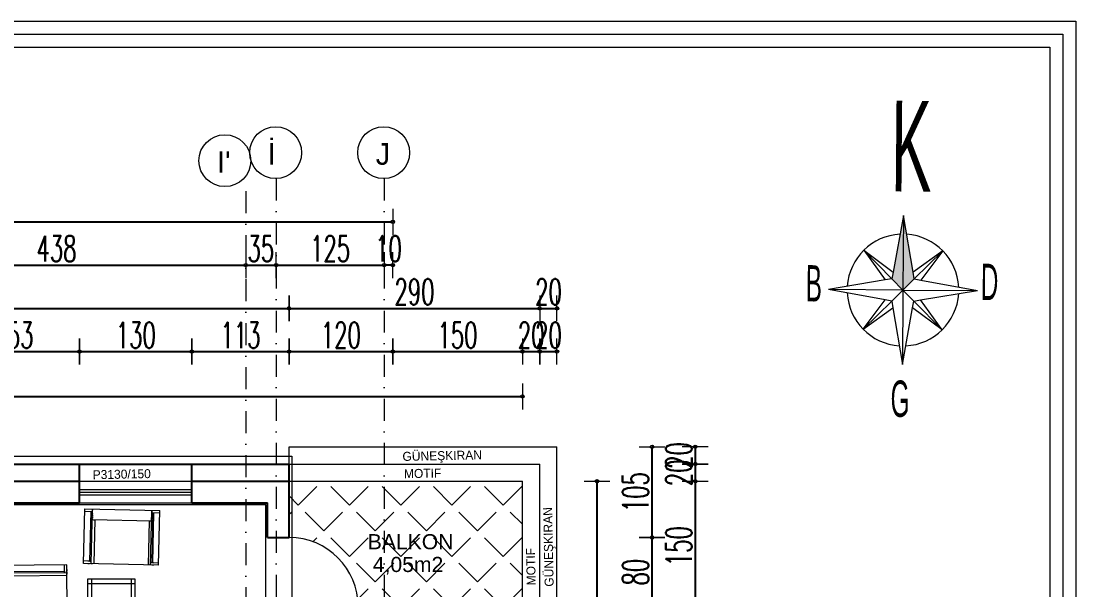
# Model space of a CAD drawing. Header units: millimetres. Extents: x -16104 to 67872, y -88009 to 12107.
# Drawn here: x 19817 to 21038, y -5610 to -4952 of the extents above; entities that cross this region are included whole.
import ezdxf

# ---------------------------------------------------------------- set-up
doc = ezdxf.new("R2010")
doc.units = ezdxf.units.MM
doc.linetypes.add('ACAD_ISO07W100', pattern=[3, 0, -3])
doc.linetypes.add('DASHDOTX2', pattern=[50.8, 25.4, -12.7, 0, -12.7])
doc.layers.get('0').update_dxf_attribs({"color": 241})
for name, color, linetype, lineweight in [('AKS', 1, 'ACAD_ISO07W100', 5), ('akslar', 144, 'Continuous', 20), ('bacas', 11, 'Continuous', 5), ('balkon', 6, 'Continuous', 5), ('c05', 32, 'Continuous', 13), ('duvar', 123, 'Continuous', 25), ('emsal&kolon', 1, 'Continuous', 5), ('kapı', 3, 'Continuous', 5), ('MEKAN ADI', 31, 'Continuous', 5), ('OLCU', 54, 'Continuous', 13), ('PAFTA ADI', 41, 'Continuous', 5), ('pencere', 5, 'Continuous', 5), ('POZ', 36, 'Continuous', 18), ('SıVA', 40, 'Continuous', 9), ('tefriş', 30, 'Continuous', 5), ('ÇİZGİ', 253, 'Continuous', 18), ('ÖLÇÜ', 252, 'Continuous', 20)]:
    doc.layers.add(name, color=color, linetype=linetype, lineweight=lineweight)
doc.styles.add('DIM', font='Txttw.shx', dxfattribs={"width": 0.6})
doc.styles.add('M2', font='stylu.ttf', dxfattribs={"height": 10})
doc.styles.add('MEKAN ADI', font='stylu.ttf', dxfattribs={"width": 0.5, "height": 25})
doc.dimstyles.new('50', dxfattribs={"dimscale": 0, "dimtxt": 30, "dimasz": 1, "dimexe": 0, "dimexo": 2, "dimgap": 4, "dimtad": 1, "dimdec": 0, "dimzin": 0, "dimdsep": 46, "dimtxsty": 'DIM', "dimblk1": 'DOT', "dimblk2": 'DOT', "dimsah": 1, "dimcen": 1.5, "dimdle": 3, "dimse1": 1, "dimse2": 1, "dimclrd": 256, "dimclre": 9, "dimclrt": 256, "dimadec": 0, "dimazin": 0, "dimtfac": 0.24, "dimtdec": 0, "dimtix": 1, "dimtmove": 2, "dimatfit": 3, "dimldrblk": 'DOT', "dimfxl": 0, "dimtolj": 1, "dimtzin": 15, "dimarcsym": 0})

# ---------------------------------------------------------------- blocks, each defined once
blk = doc.blocks.new('DOT')
for p, q in [((0, 15), (0, -15)), ((-2, 0), (0, 0)), ((2, 0), (0, 0))]:
    blk.add_line(p, q)
blk.add_circle((0, 0), 2)
blk = doc.blocks.new('*D6607')
at = {"layer": 'Defpoints', "color": 0, "transparency": 16777216}
for p in [(20014.8, -5334.6), (19884.8, -5384.6), (20014.8, -5384.6)]:
    blk.add_point(p, dxfattribs=at)
at = {"layer": 'OLCU', "lineweight": -2, "transparency": 16777216}
blk.add_line((19885.8, -5334.6), (20013.8, -5334.6), dxfattribs=at)
at = {"layer": 'OLCU', "lineweight": -2, "transparency": 16777216, "rotation": 180}
blk.add_blockref('DOT', (19884.8, -5334.6), dxfattribs=at)
at = {"layer": 'OLCU', "lineweight": -2, "transparency": 16777216}
blk.add_blockref('DOT', (20014.8, -5334.6), dxfattribs=at)
at = {"layer": 'OLCU', "transparency": 16777216, "insert": (19949.8, -5315.6), "char_height": 30, "attachment_point": 5, "style": 'DIM'}
blk.add_mtext('\\A1;130', dxfattribs=at)
blk = doc.blocks.new('*D6608')
at = {"layer": 'Defpoints', "color": 0, "transparency": 16777216}
for p in [(20127.3, -5334.6), (20014.8, -5384.6), (20127.3, -5384.6)]:
    blk.add_point(p, dxfattribs=at)
at = {"layer": 'OLCU', "lineweight": -2, "transparency": 16777216}
blk.add_line((20015.8, -5334.6), (20126.3, -5334.6), dxfattribs=at)
at = {"layer": 'OLCU', "lineweight": -2, "transparency": 16777216, "rotation": 180}
blk.add_blockref('DOT', (20014.8, -5334.6), dxfattribs=at)
at = {"layer": 'OLCU', "lineweight": -2, "transparency": 16777216}
blk.add_blockref('DOT', (20127.3, -5334.6), dxfattribs=at)
at = {"layer": 'OLCU', "transparency": 16777216, "insert": (20071, -5315.6), "char_height": 30, "attachment_point": 5, "style": 'DIM'}
blk.add_mtext('\\A1;113', dxfattribs=at)
blk = doc.blocks.new('*D6609')
at = {"layer": 'Defpoints', "color": 0, "transparency": 16777216}
for p in [(18317.3, -5284.6), (20127.3, -5284.6), (20127.3, -5319.6)]:
    blk.add_point(p, dxfattribs=at)
at = {"layer": 'OLCU', "lineweight": -2, "transparency": 16777216}
blk.add_line((18318.3, -5284.6), (20126.3, -5284.6), dxfattribs=at)
at = {"layer": 'OLCU', "lineweight": -2, "transparency": 16777216, "rotation": 180}
blk.add_blockref('DOT', (18317.3, -5284.6), dxfattribs=at)
at = {"layer": 'OLCU', "lineweight": -2, "transparency": 16777216}
blk.add_blockref('DOT', (20127.3, -5284.6), dxfattribs=at)
at = {"layer": 'OLCU', "transparency": 16777216, "insert": (19222.3, -5265.6), "char_height": 30, "attachment_point": 5, "style": 'DIM'}
blk.add_mtext('\\A1;1810', dxfattribs=at)
blk = doc.blocks.new('*D6616')
at = {"layer": 'Defpoints', "color": 0, "transparency": 16777216}
for p in [(19639.3, -5234.6), (20077.1, -5234.6), (20077.1, -5234.6)]:
    blk.add_point(p, dxfattribs=at)
at = {"layer": 'OLCU', "lineweight": -2, "transparency": 16777216}
blk.add_line((19640.3, -5234.6), (20076.1, -5234.6), dxfattribs=at)
at = {"layer": 'OLCU', "lineweight": -2, "transparency": 16777216, "rotation": 180}
blk.add_blockref('DOT', (19639.3, -5234.6), dxfattribs=at)
at = {"layer": 'OLCU', "lineweight": -2, "transparency": 16777216}
blk.add_blockref('DOT', (20077.1, -5234.6), dxfattribs=at)
at = {"layer": 'OLCU', "transparency": 16777216, "insert": (19858.2, -5215.6), "char_height": 30, "attachment_point": 5, "style": 'DIM'}
blk.add_mtext('\\A1;438', dxfattribs=at)
blk = doc.blocks.new('*D6617')
at = {"layer": 'Defpoints', "color": 0, "transparency": 16777216}
for p in [(20112.3, -5234.6), (20237.3, -5234.6), (20237.3, -5234.6)]:
    blk.add_point(p, dxfattribs=at)
at = {"layer": 'OLCU', "lineweight": -2, "transparency": 16777216}
blk.add_line((20113.3, -5234.6), (20236.3, -5234.6), dxfattribs=at)
at = {"layer": 'OLCU', "lineweight": -2, "transparency": 16777216, "rotation": 180}
blk.add_blockref('DOT', (20112.3, -5234.6), dxfattribs=at)
at = {"layer": 'OLCU', "lineweight": -2, "transparency": 16777216}
blk.add_blockref('DOT', (20237.3, -5234.6), dxfattribs=at)
at = {"layer": 'OLCU', "transparency": 16777216, "insert": (20174.8, -5215.6), "char_height": 30, "attachment_point": 5, "style": 'DIM'}
blk.add_mtext('\\A1;125', dxfattribs=at)
blk = doc.blocks.new('*D6618')
at = {"layer": 'Defpoints', "color": 0, "transparency": 16777216}
for p in [(20237.3, -5234.6), (20247.3, -5269.6), (20237.3, -6316.8)]:
    blk.add_point(p, dxfattribs=at)
at = {"layer": 'OLCU', "lineweight": -2, "transparency": 16777216}
for p, q in [((20236.3, -5234.6), (20235.3, -5234.6)), ((20247.3, -5234.6), (20237.3, -5234.6)), ((20248.3, -5234.6), (20249.3, -5234.6))]:
    blk.add_line(p, q, dxfattribs=at)
blk.add_blockref('DOT', (20237.3, -5234.6), dxfattribs=at)
at = {"layer": 'OLCU', "lineweight": -2, "transparency": 16777216, "rotation": 180}
blk.add_blockref('DOT', (20247.3, -5234.6), dxfattribs=at)
at = {"layer": 'OLCU', "transparency": 16777216, "insert": (20242.3, -5215.6), "char_height": 30, "attachment_point": 5, "style": 'DIM'}
blk.add_mtext('\\A1;10', dxfattribs=at)
blk = doc.blocks.new('*D6619')
at = {"layer": 'Defpoints', "color": 0, "transparency": 16777216}
for p in [(20247.3, -5184.6), (18197.3, -5219.6), (20247.3, -5219.6)]:
    blk.add_point(p, dxfattribs=at)
at = {"layer": 'OLCU', "lineweight": -2, "transparency": 16777216}
blk.add_line((18198.3, -5184.6), (20246.3, -5184.6), dxfattribs=at)
at = {"layer": 'OLCU', "lineweight": -2, "transparency": 16777216, "rotation": 180}
blk.add_blockref('DOT', (18197.3, -5184.6), dxfattribs=at)
at = {"layer": 'OLCU', "lineweight": -2, "transparency": 16777216}
blk.add_blockref('DOT', (20247.3, -5184.6), dxfattribs=at)
at = {"layer": 'OLCU', "transparency": 16777216, "insert": (19222.3, -5165.6), "char_height": 30, "attachment_point": 5, "style": 'DIM'}
blk.add_mtext('\\A1;2050', dxfattribs=at)
blk = doc.blocks.new('*D6645')
at = {"layer": 'Defpoints', "color": 0, "transparency": 16777216}
for p in [(20497.3, -5549.6), (20547.3, -5549.6), (20497.3, -5629.6)]:
    blk.add_point(p, dxfattribs=at)
at = {"layer": 'OLCU', "lineweight": -2, "transparency": 16777216}
blk.add_line((20547.3, -5628.6), (20547.3, -5550.6), dxfattribs=at)
for p, rotation in [((20547.3, -5549.6), 90), ((20547.3, -5629.6), 270)]:
    blk.add_blockref('DOT', p, dxfattribs=dict(at, rotation=rotation))
at = {"layer": 'OLCU', "transparency": 16777216, "insert": (20528.3, -5589.6), "char_height": 30, "attachment_point": 5, "rotation": 90, "style": 'DIM'}
blk.add_mtext('\\A1;80', dxfattribs=at)
blk = doc.blocks.new('*D6646')
at = {"layer": 'Defpoints', "color": 0, "transparency": 16777216}
for p in [(20497.3, -5444.6), (20547.3, -5444.6), (20497.3, -5549.6)]:
    blk.add_point(p, dxfattribs=at)
at = {"layer": 'OLCU', "lineweight": -2, "transparency": 16777216}
blk.add_line((20547.3, -5548.6), (20547.3, -5445.6), dxfattribs=at)
for p, rotation in [((20547.3, -5444.6), 90), ((20547.3, -5549.6), 270)]:
    blk.add_blockref('DOT', p, dxfattribs=dict(at, rotation=rotation))
at = {"layer": 'OLCU', "transparency": 16777216, "insert": (20528.3, -5497.1), "char_height": 30, "attachment_point": 5, "rotation": 90, "style": 'DIM'}
blk.add_mtext('\\A1;105', dxfattribs=at)
blk = doc.blocks.new('*D6647')
at = {"layer": 'Defpoints', "color": 0, "transparency": 16777216}
for p in [(20497.3, -5444.6), (20497.3, -5464.6), (20597.3, -5464.6)]:
    blk.add_point(p, dxfattribs=at)
at = {"layer": 'OLCU', "lineweight": -2, "transparency": 16777216}
for p, q in [((20597.3, -5443.6), (20597.3, -5442.6)), ((20597.3, -5444.6), (20597.3, -5464.6)), ((20597.3, -5465.6), (20597.3, -5466.6))]:
    blk.add_line(p, q, dxfattribs=at)
for p, rotation in [((20597.3, -5444.6), 270), ((20597.3, -5464.6), 90)]:
    blk.add_blockref('DOT', p, dxfattribs=dict(at, rotation=rotation))
at = {"layer": 'OLCU', "transparency": 16777216, "insert": (20578.3, -5454.6), "char_height": 30, "attachment_point": 5, "rotation": 90, "style": 'DIM'}
blk.add_mtext('\\A1;20', dxfattribs=at)
blk = doc.blocks.new('*D6648')
at = {"layer": 'Defpoints', "color": 0, "transparency": 16777216}
for p in [(20498.6, -5484.6), (20497.3, -5634.6), (20597.3, -5634.6)]:
    blk.add_point(p, dxfattribs=at)
at = {"layer": 'OLCU', "lineweight": -2, "transparency": 16777216}
blk.add_line((20597.3, -5485.6), (20597.3, -5633.6), dxfattribs=at)
for p, rotation in [((20597.3, -5484.6), 90), ((20597.3, -5634.6), 270)]:
    blk.add_blockref('DOT', p, dxfattribs=dict(at, rotation=rotation))
at = {"layer": 'OLCU', "transparency": 16777216, "insert": (20578.3, -5559.6), "char_height": 30, "attachment_point": 5, "rotation": 90, "style": 'DIM'}
blk.add_mtext('\\A1;150', dxfattribs=at)
blk = doc.blocks.new('*D6671')
at = {"layer": 'Defpoints', "color": 0, "transparency": 16777216}
for p in [(20127.3, -5284.6), (20417.3, -5284.6), (20417.3, -5284.6)]:
    blk.add_point(p, dxfattribs=at)
at = {"layer": 'OLCU', "lineweight": -2, "transparency": 16777216}
blk.add_line((20128.3, -5284.6), (20416.3, -5284.6), dxfattribs=at)
at = {"layer": 'OLCU', "lineweight": -2, "transparency": 16777216, "rotation": 180}
blk.add_blockref('DOT', (20127.3, -5284.6), dxfattribs=at)
at = {"layer": 'OLCU', "lineweight": -2, "transparency": 16777216}
blk.add_blockref('DOT', (20417.3, -5284.6), dxfattribs=at)
at = {"layer": 'OLCU', "transparency": 16777216, "insert": (20272.3, -5265.6), "char_height": 30, "attachment_point": 5, "style": 'DIM'}
blk.add_mtext('\\A1;290', dxfattribs=at)
blk = doc.blocks.new('*D6672')
at = {"layer": 'Defpoints', "color": 0, "transparency": 16777216}
for p in [(20417.3, -5284.6), (20437.3, -5284.6), (20437.3, -5284.6)]:
    blk.add_point(p, dxfattribs=at)
at = {"layer": 'OLCU', "lineweight": -2, "transparency": 16777216}
for p, q in [((20416.3, -5284.6), (20415.3, -5284.6)), ((20417.3, -5284.6), (20437.3, -5284.6)), ((20438.3, -5284.6), (20439.3, -5284.6))]:
    blk.add_line(p, q, dxfattribs=at)
blk.add_blockref('DOT', (20417.3, -5284.6), dxfattribs=at)
at = {"layer": 'OLCU', "lineweight": -2, "transparency": 16777216, "rotation": 180}
blk.add_blockref('DOT', (20437.3, -5284.6), dxfattribs=at)
at = {"layer": 'OLCU', "transparency": 16777216, "insert": (20427.3, -5265.6), "char_height": 30, "attachment_point": 5, "style": 'DIM'}
blk.add_mtext('\\A1;20', dxfattribs=at)
blk = doc.blocks.new('*D6673')
at = {"layer": 'Defpoints', "color": 0, "transparency": 16777216}
for p in [(20127.3, -5334.6), (20247.3, -5334.6), (20247.3, -5334.6)]:
    blk.add_point(p, dxfattribs=at)
at = {"layer": 'OLCU', "lineweight": -2, "transparency": 16777216}
blk.add_line((20128.3, -5334.6), (20246.3, -5334.6), dxfattribs=at)
at = {"layer": 'OLCU', "lineweight": -2, "transparency": 16777216, "rotation": 180}
blk.add_blockref('DOT', (20127.3, -5334.6), dxfattribs=at)
at = {"layer": 'OLCU', "lineweight": -2, "transparency": 16777216}
blk.add_blockref('DOT', (20247.3, -5334.6), dxfattribs=at)
at = {"layer": 'OLCU', "transparency": 16777216, "insert": (20187.3, -5315.6), "char_height": 30, "attachment_point": 5, "style": 'DIM'}
blk.add_mtext('\\A1;120', dxfattribs=at)
blk = doc.blocks.new('*D6675')
at = {"layer": 'Defpoints', "color": 0, "transparency": 16777216}
for p in [(19732.3, -5334.6), (19884.8, -5334.6), (19884.8, -5334.6)]:
    blk.add_point(p, dxfattribs=at)
at = {"layer": 'OLCU', "lineweight": -2, "transparency": 16777216}
blk.add_line((19733.3, -5334.6), (19883.8, -5334.6), dxfattribs=at)
at = {"layer": 'OLCU', "lineweight": -2, "transparency": 16777216, "rotation": 180}
blk.add_blockref('DOT', (19732.3, -5334.6), dxfattribs=at)
at = {"layer": 'OLCU', "lineweight": -2, "transparency": 16777216}
blk.add_blockref('DOT', (19884.8, -5334.6), dxfattribs=at)
at = {"layer": 'OLCU', "transparency": 16777216, "insert": (19808.5, -5315.6), "char_height": 30, "attachment_point": 5, "style": 'DIM'}
blk.add_mtext('\\A1;153', dxfattribs=at)
blk = doc.blocks.new('NEWBLOCK4')
at = {"layer": 'bacas'}
for p, q in [((-0.851, 0.589), (-0.851, 2.087)), ((-0.093, 2.087), (-0.851, 2.087)), ((-0.821, 2.087), (-0.821, 1.997)), ((-0.121, 1.997), (-0.121, 2.087)), ((-0.093, 2.087), (-0.093, 0.589)), ((-0.093, 1.997), (-0.851, 1.997)), ((-0.841, 1.997), (-0.838, 1.997)), ((-0.833, 1.997), (-0.831, 1.997)), ((-0.821, 2.017), (-0.121, 2.017)), ((-0.121, 2.012), (-0.821, 2.012)), ((-0.796, 1.997), (-0.793, 1.997)), ((-0.788, 1.997), (-0.786, 1.997)), ((-0.781, 1.997), (-0.778, 1.997)), ((-0.773, 1.997), (-0.771, 1.997)), ((-0.768, 1.997), (-0.763, 1.997)), ((-0.761, 1.997), (-0.758, 1.997)), ((-0.756, 1.997), (-0.753, 1.997)), ((-0.751, 1.997), (-0.748, 1.997)), ((-0.746, 1.997), (-0.743, 1.997)), ((-0.741, 1.997), (-0.738, 1.997)), ((-0.736, 1.997), (-0.733, 1.997)), ((-0.731, 1.997), (-0.728, 1.997)), ((-0.726, 1.997), (-0.726, 0.679)), ((-0.726, 1.997), (-0.726, 1.994)), ((-0.726, 1.982), (-0.726, 1.967)), ((-0.726, 1.967), (-0.093, 1.967)), ((-0.121, 2.027), (-0.121, 2.034)), ((-0.121, 2.017), (-0.121, 2.002)), ((-0.121, 2.014), (-0.121, 2.012)), ((-0.093, 2.034), (-0.093, 2.014)), ((-0.093, 2.002), (-0.093, 1.982)), ((-0.093, 1.994), (-0.093, 1.997)), ((-0.851, 1.337), (-0.093, 1.337)), ((-0.093, 1.343), (-0.726, 1.343)), ((-0.093, 1.332), (-0.726, 1.332)), ((-0.093, 0.679), (-0.851, 0.679)), ((-0.841, 0.679), (-0.838, 0.679)), ((-0.833, 0.679), (-0.831, 0.679)), ((-0.821, 0.589), (-0.821, 0.679)), ((-0.121, 0.664), (-0.821, 0.664)), ((-0.821, 0.659), (-0.121, 0.659)), ((-0.796, 0.679), (-0.793, 0.679)), ((-0.788, 0.679), (-0.786, 0.679)), ((-0.781, 0.679), (-0.778, 0.679)), ((-0.773, 0.679), (-0.771, 0.679)), ((-0.768, 0.679), (-0.763, 0.679)), ((-0.761, 0.679), (-0.758, 0.679)), ((-0.756, 0.679), (-0.753, 0.679)), ((-0.751, 0.679), (-0.748, 0.679)), ((-0.746, 0.679), (-0.743, 0.679)), ((-0.741, 0.679), (-0.738, 0.679)), ((-0.736, 0.679), (-0.733, 0.679)), ((-0.731, 0.679), (-0.728, 0.679)), ((-0.726, 0.694), (-0.726, 0.709)), ((-0.726, 0.709), (-0.093, 0.709)), ((-0.726, 0.679), (-0.726, 0.682)), ((-0.121, 0.679), (-0.121, 0.589)), ((-0.121, 0.659), (-0.121, 0.674)), ((-0.121, 0.662), (-0.121, 0.664)), ((-0.121, 0.649), (-0.121, 0.642)), ((-0.093, 0.674), (-0.093, 0.694)), ((-0.093, 0.682), (-0.093, 0.679)), ((-0.093, 0.642), (-0.093, 0.662)), ((-0.093, 0.589), (-0.851, 0.589))]:
    blk.add_line(p, q, dxfattribs=at)
blk = doc.blocks.new('NEWBLOCK5')
at = {"layer": 'bacas'}
for p, q in [((1.47, -0.196), (0.373, -0.196)), ((0.373, -0.196), (0.373, -0.749)), ((0.423, -0.196), (0.423, -0.749)), ((1.42, -0.196), (1.42, -0.749)), ((1.47, -0.749), (1.47, -0.196)), ((0.373, -0.246), (1.47, -0.246)), ((1.47, -0.701), (0.373, -0.701)), ((0.373, -0.749), (1.47, -0.749))]:
    blk.add_line(p, q, dxfattribs=at)
blk = doc.blocks.new('tekli.')
at = {"layer": 'bacas'}
for p, q in [((43.4, 0), (-43.4, 0)), ((-43.4, 0), (-43.4, -63.2)), ((-38.2, 0), (-36.2, 0)), ((-34.9, 0), (-32.9, 0)), ((-34.2, 0), (-34.4, 0)), ((-34.4, 0), (-34.4, -63.2)), ((-31.4, -50.7), (-31.4, 0)), ((31.4, -50.7), (31.4, 0)), ((34.9, 0), (32.9, 0)), ((34.2, 0), (34.4, 0)), ((34.4, 0), (34.4, -63.2)), ((38.2, 0), (36.2, 0)), ((43.4, 0), (43.4, -63.2)), ((-34.4, -2.8), (-43.4, -2.8)), ((-37.4, -2.8), (-38.2, -2.8)), ((-36.4, -60.2), (-36.4, -2.8)), ((-36.4, -2.8), (-34.9, -2.8)), ((-36.2, -2.8), (-35.9, -2.8)), ((-35.9, -2.8), (-35.9, -60.2)), ((34.4, -2.8), (43.4, -2.8)), ((36.4, -2.8), (34.9, -2.8)), ((35.9, -2.8), (35.9, -60.2)), ((36.2, -2.8), (35.9, -2.8)), ((36.4, -60.2), (36.4, -2.8)), ((37.4, -2.8), (38.2, -2.8)), ((-43.4, -60.2), (-34.4, -60.2)), ((34.4, -50.7), (-34.4, -50.7)), ((-34.4, -50.7), (-34.2, -50.7)), ((-34.4, -51.2), (-34.4, -50.9)), ((-34.4, -51.7), (-34.4, -51.4)), ((-34.4, -52.2), (-34.4, -51.9)), ((-34.4, -52.7), (-34.4, -52.4)), ((-34.4, -53.2), (-34.4, -52.9)), ((-34.4, -53.7), (-34.4, -53.4)), ((-34.4, -54.2), (-34.4, -53.9)), ((-34.4, -54.9), (-34.4, -54.4)), ((-34.4, -55.4), (-34.4, -55.2)), ((-34.4, -56.2), (-34.4, -55.9)), ((-34.4, -56.9), (-34.4, -56.7)), ((-34.4, -57.7), (-34.4, -57.4)), ((-32.9, -50.7), (-31.4, -50.7)), ((32.9, -50.7), (31.4, -50.7)), ((34.4, -50.7), (34.2, -50.7)), ((34.4, -51.2), (34.4, -50.9)), ((34.4, -51.7), (34.4, -51.4)), ((34.4, -52.2), (34.4, -51.9)), ((34.4, -52.7), (34.4, -52.4)), ((34.4, -53.2), (34.4, -52.9)), ((34.4, -53.7), (34.4, -53.4)), ((34.4, -54.2), (34.4, -53.9)), ((34.4, -54.9), (34.4, -54.4)), ((34.4, -55.4), (34.4, -55.2)), ((34.4, -56.2), (34.4, -55.9)), ((34.4, -56.9), (34.4, -56.7)), ((34.4, -57.7), (34.4, -57.4)), ((43.4, -60.2), (34.4, -60.2)), ((-43.4, -63.2), (43.4, -63.2)), ((-34.4, -61.4), (-34.4, -61.2)), ((-34.4, -62.2), (-34.4, -61.9)), ((34.4, -61.4), (34.4, -61.2)), ((34.4, -62.2), (34.4, -61.9))]:
    blk.add_line(p, q, dxfattribs=at)
blk = doc.blocks.new('*D6707')
at = {"layer": 'Defpoints', "color": 0, "transparency": 16777216}
for p in [(18047.3, -5386.4), (20397.3, -5386.4), (20397.3, -5386.4)]:
    blk.add_point(p, dxfattribs=at)
at = {"layer": 'OLCU', "lineweight": -2, "transparency": 16777216}
blk.add_line((18048.3, -5386.4), (20396.3, -5386.4), dxfattribs=at)
at = {"layer": 'OLCU', "lineweight": -2, "transparency": 16777216, "rotation": 180}
blk.add_blockref('DOT', (18047.3, -5386.4), dxfattribs=at)
at = {"layer": 'OLCU', "lineweight": -2, "transparency": 16777216}
blk.add_blockref('DOT', (20397.3, -5386.4), dxfattribs=at)
at = {"layer": 'OLCU', "transparency": 16777216, "insert": (19222.3, -5367.4), "char_height": 30, "attachment_point": 5, "style": 'DIM'}
blk.add_mtext('\\A1;2350', dxfattribs=at)
blk = doc.blocks.new('*D6710')
at = {"layer": 'Defpoints', "color": 0, "transparency": 16777216}
for p in [(20483.6, -5484.6), (20483.6, -7594.1), (20483.6, -7594.1)]:
    blk.add_point(p, dxfattribs=at)
at = {"layer": 'OLCU', "lineweight": -2, "transparency": 16777216}
blk.add_line((20483.6, -5485.6), (20483.6, -7593.1), dxfattribs=at)
for p, rotation in [((20483.6, -5484.6), 90), ((20483.6, -7594.1), 270)]:
    blk.add_blockref('DOT', p, dxfattribs=dict(at, rotation=rotation))
at = {"layer": 'OLCU', "transparency": 16777216, "insert": (20464.6, -6539.3), "char_height": 30, "attachment_point": 5, "rotation": 90, "style": 'DIM'}
blk.add_mtext('\\A1;2110', dxfattribs=at)
blk = doc.blocks.new('*D6714')
at = {"layer": 'Defpoints', "color": 0, "transparency": 16777216}
for p in [(20247.3, -5334.6), (20397.3, -5334.6), (20397.3, -5334.6)]:
    blk.add_point(p, dxfattribs=at)
at = {"layer": 'OLCU', "lineweight": -2, "transparency": 16777216}
blk.add_line((20248.3, -5334.6), (20396.3, -5334.6), dxfattribs=at)
at = {"layer": 'OLCU', "lineweight": -2, "transparency": 16777216, "rotation": 180}
blk.add_blockref('DOT', (20247.3, -5334.6), dxfattribs=at)
at = {"layer": 'OLCU', "lineweight": -2, "transparency": 16777216}
blk.add_blockref('DOT', (20397.3, -5334.6), dxfattribs=at)
at = {"layer": 'OLCU', "transparency": 16777216, "insert": (20322.3, -5315.6), "char_height": 30, "attachment_point": 5, "style": 'DIM'}
blk.add_mtext('\\A1;150', dxfattribs=at)
blk = doc.blocks.new('*D6715')
at = {"layer": 'Defpoints', "color": 0, "transparency": 16777216}
for p in [(20397.3, -5334.6), (20417.3, -5334.6), (20417.3, -5334.6)]:
    blk.add_point(p, dxfattribs=at)
at = {"layer": 'OLCU', "lineweight": -2, "transparency": 16777216}
for p, q in [((20396.3, -5334.6), (20395.3, -5334.6)), ((20397.3, -5334.6), (20417.3, -5334.6)), ((20418.3, -5334.6), (20419.3, -5334.6))]:
    blk.add_line(p, q, dxfattribs=at)
blk.add_blockref('DOT', (20397.3, -5334.6), dxfattribs=at)
at = {"layer": 'OLCU', "lineweight": -2, "transparency": 16777216, "rotation": 180}
blk.add_blockref('DOT', (20417.3, -5334.6), dxfattribs=at)
at = {"layer": 'OLCU', "transparency": 16777216, "insert": (20407.3, -5315.6), "char_height": 30, "attachment_point": 5, "style": 'DIM'}
blk.add_mtext('\\A1;20', dxfattribs=at)
blk = doc.blocks.new('*D6716')
at = {"layer": 'Defpoints', "color": 0, "transparency": 16777216}
for p in [(20417.3, -5334.6), (20437.3, -5334.6), (20437.3, -5334.6)]:
    blk.add_point(p, dxfattribs=at)
at = {"layer": 'OLCU', "lineweight": -2, "transparency": 16777216}
for p, q in [((20416.3, -5334.6), (20415.3, -5334.6)), ((20417.3, -5334.6), (20437.3, -5334.6)), ((20438.3, -5334.6), (20439.3, -5334.6))]:
    blk.add_line(p, q, dxfattribs=at)
blk.add_blockref('DOT', (20417.3, -5334.6), dxfattribs=at)
at = {"layer": 'OLCU', "lineweight": -2, "transparency": 16777216, "rotation": 180}
blk.add_blockref('DOT', (20437.3, -5334.6), dxfattribs=at)
at = {"layer": 'OLCU', "transparency": 16777216, "insert": (20427.3, -5315.6), "char_height": 30, "attachment_point": 5, "style": 'DIM'}
blk.add_mtext('\\A1;20', dxfattribs=at)
blk = doc.blocks.new('*D6721')
at = {"layer": 'Defpoints', "color": 0, "transparency": 16777216}
for p in [(20497.3, -5464.6), (20497.3, -5484.6), (20597.3, -5484.6)]:
    blk.add_point(p, dxfattribs=at)
at = {"layer": 'OLCU', "lineweight": -2, "transparency": 16777216}
for p, q in [((20597.3, -5463.6), (20597.3, -5462.6)), ((20597.3, -5464.6), (20597.3, -5484.6)), ((20597.3, -5485.6), (20597.3, -5486.6))]:
    blk.add_line(p, q, dxfattribs=at)
for p, rotation in [((20597.3, -5464.6), 270), ((20597.3, -5484.6), 90)]:
    blk.add_blockref('DOT', p, dxfattribs=dict(at, rotation=rotation))
at = {"layer": 'OLCU', "transparency": 16777216, "insert": (20578.3, -5474.6), "char_height": 30, "attachment_point": 5, "rotation": 90, "style": 'DIM'}
blk.add_mtext('\\A1;20', dxfattribs=at)
blk = doc.blocks.new('*D6740')
at = {"layer": 'Defpoints', "color": 0, "transparency": 16777216}
for p in [(20077.1, -5234.6), (20112.3, -5234.6), (20112.3, -5234.6)]:
    blk.add_point(p, dxfattribs=at)
at = {"layer": 'OLCU', "lineweight": -2, "transparency": 16777216}
for p, q in [((20076.1, -5234.6), (20075.1, -5234.6)), ((20077.1, -5234.6), (20112.3, -5234.6)), ((20113.3, -5234.6), (20114.3, -5234.6))]:
    blk.add_line(p, q, dxfattribs=at)
blk.add_blockref('DOT', (20077.1, -5234.6), dxfattribs=at)
at = {"layer": 'OLCU', "lineweight": -2, "transparency": 16777216, "rotation": 180}
blk.add_blockref('DOT', (20112.3, -5234.6), dxfattribs=at)
at = {"layer": 'OLCU', "transparency": 16777216, "insert": (20094.7, -5215.6), "char_height": 30, "attachment_point": 5, "style": 'DIM'}
blk.add_mtext('\\A1;35', dxfattribs=at)

msp = doc.modelspace()

# ---------------------------------------------------------------- hatches: boundary and pattern name
at = {"layer": 'ÇİZGİ'}
h = msp.add_hatch(color=256, dxfattribs=at)
h.paths.add_polyline_path([(20837.7, -5263.4), (20850.7, -5250.6), (20849.4, -5242.8), (20838.4, -5177.3)])
h.paths.add_polyline_path([(20838.4, -5177.3), (20826.3, -5242.7), (20824.9, -5250.4), (20837.7, -5263.4)])
at = {"layer": 'ÖLÇÜ'}
h = msp.add_hatch(dxfattribs=at)
h.set_pattern_fill('ANGLE,_O', color=256, scale=6, angle=45)
h.set_pattern_definition([(45, (3601.717, 0), (-29.63485, 29.63485), [30.48, -11.43]), (135, (3601.717, 0), (-29.63485, -29.63485), [30.48, -11.43])])
h.paths.add_polyline_path([(20397.3, -5484.6), (20237.3, -5484.6), (20237.3, -5634.6), (20247.3, -5634.6), (20397.3, -5634.6)])
h.paths.add_polyline_path([(20237.3, -5484.6), (20127.3, -5484.6), (20127.3, -5549.6, -0.414214), (20207.3, -5629.6), (20127.3, -5629.6), (20127.3, -5634.6), (20237.3, -5634.6)])
h.paths.add_polyline_path([(20219.8, -5567.3), (20308.5, -5567.3), (20308.5, -5597.1), (20219.8, -5597.1)], flags=9)
h.paths.add_polyline_path([(20217.7, -5540.9), (20321.9, -5540.9), (20321.9, -5567.7), (20217.7, -5567.7)], flags=9)

# ---------------------------------------------------------------- linework, layer by layer
at = {"layer": 'AKS', "linetype": 'ByBlock'}
for centre in [(20111.7, -5104.6), (20236.7, -5104.6), (20053, -5113.9)]:
    msp.add_circle(centre, 30, dxfattribs=at)
at = {"layer": 'akslar', "linetype": 'DASHDOTX2'}
for p, q in [((20112.3, -5134.6), (20112.3, -7944.1)), ((20237.3, -5134.6), (20237.3, -7944.1)), ((20077.3, -5149), (20077.3, -7958.5))]:
    msp.add_line(p, q, dxfattribs=at)
at = {"layer": 'balkon'}
for p, q in [((20127.3, -5444.6), (20437.3, -5444.6)), ((20127.3, -5464.6), (20127.3, -5444.6)), ((20437.3, -5634.6), (20437.3, -5444.6)), ((20127.3, -5464.6), (20417.3, -5464.6)), ((20417.3, -5634.6), (20417.3, -5464.6)), ((20127.3, -5484.6), (20397.3, -5484.6)), ((20397.3, -5634.6), (20397.3, -5484.6))]:
    msp.add_line(p, q, dxfattribs=at)
at = {"layer": 'c05'}
for points in [[(21037.8, -8120), (21037.8, -8330.3), (17507.6, -8330.3), (17507.6, -4952.5), (21037.8, -4952.5), (21037.8, -6808.6)], [(21022.8, -8120), (21022.8, -8315.3), (17522.6, -8315.3), (17522.6, -4967.5), (21022.8, -4967.5), (21022.8, -6808.6)], [(21007.8, -8120), (21007.8, -8300.3), (17537.6, -8300.3), (17537.6, -4982.5), (21007.8, -4982.5), (21007.8, -6808.6)]]:
    msp.add_lwpolyline(points, dxfattribs=at)
at = {"layer": 'duvar'}
for p, q in [((18429.8, -5464.6), (20014.8, -5464.6)), ((19732.3, -5464.6), (19884.8, -5464.6)), ((19884.8, -5509.6), (19884.8, -5464.6)), ((20014.8, -5464.6), (20127.3, -5464.6)), ((20014.8, -5509.6), (20014.8, -5464.6)), ((20127.3, -5484.6), (20127.3, -5464.6)), ((19732.3, -5484.6), (19884.8, -5484.6)), ((20014.8, -5484.6), (20127.3, -5484.6)), ((20127.3, -5549.6), (20127.3, -5484.6)), ((19797.3, -5509.6), (19884.8, -5509.6)), ((20014.8, -5509.6), (20102.3, -5509.6)), ((20102.3, -5549.6), (20102.3, -5509.6)), ((20102.3, -5549.6), (20102.3, -5510.6)), ((20102.3, -5549.6), (20127.3, -5549.6))]:
    msp.add_line(p, q, dxfattribs=at)
at = {"layer": 'kapı'}
msp.add_arc((20127.3, -5629.6), 80, 0, 90, dxfattribs=at)
at = {"layer": 'pencere'}
for p, q in [((19884.8, -5484.6), (20014.8, -5484.6)), ((19884.8, -5484.6), (20014.8, -5484.6)), ((19884.8, -5494.1), (20014.8, -5494.1)), ((19884.8, -5497.1), (20014.8, -5497.1)), ((19884.8, -5500.1), (20014.8, -5500.1)), ((19884.8, -5509.6), (20014.8, -5509.6))]:
    msp.add_line(p, q, dxfattribs=at)
at = {"layer": 'SıVA'}
for points in [[(19787.3, -6842.6), (19787.3, -7357.1), (19652.3, -7357.1), (19652.3, -7617.1), (18870.3, -7617.1), (18870.3, -7447.1), (18650.3, -7447.1), (18650.3, -6592.6), (18188.3, -6592.6), (18188.3, -6077.9), (18018.3, -6077.9), (18018.3, -5625.6), (18308.3, -5625.6), (18308.3, -5455.6), (20130.3, -5455.6), (20130.3, -5625.6), (20420.3, -5625.6), (20420.3, -6077.9), (20250.3, -6077.9), (20250.3, -6572.6), (20090.3, -6572.6), (20090.3, -6842.6)], [(19799.3, -5511.6), (19799.3, -5907.9), (19892.3, -5907.9), (20100.3, -5907.9), (20100.3, -5629.6), (20100.3, -5549.6), (20100.3, -5511.6)]]:
    msp.add_lwpolyline(points, close=True, dxfattribs=at)
at = {"layer": 'ÇİZGİ'}
for p, q in [((20838.4, -5177.3), (20826.3, -5242.7)), ((20838.4, -5177.3), (20837.7, -5263.4)), ((20849.4, -5242.8), (20838.4, -5177.3)), ((20792.4, -5217.3), (20824.9, -5250.3)), ((20792.4, -5217.3), (20826.3, -5242.7)), ((20792.4, -5217.3), (20817.2, -5251.7)), ((20883.7, -5218.1), (20849.4, -5242.8)), ((20883.7, -5218.1), (20850.7, -5250.6)), ((20883.7, -5218.1), (20858.4, -5252)), ((20826.3, -5242.7), (20824.9, -5250.4)), ((20850.7, -5250.6), (20849.4, -5242.8)), ((20817.2, -5251.7), (20751.6, -5262.7)), ((20824.9, -5250.4), (20817.2, -5251.7)), ((20837.7, -5263.4), (20824.9, -5250.4)), ((20850.7, -5250.6), (20837.7, -5263.4)), ((20850.7, -5250.6), (20858.4, -5252)), ((20858.4, -5252), (20923.8, -5264.1)), ((20837.7, -5263.4), (20751.6, -5262.7)), ((20817, -5274.8), (20751.6, -5262.7)), ((20837.7, -5263.4), (20824.7, -5276.2)), ((20837.7, -5263.4), (20837, -5349.5)), ((20837.7, -5263.4), (20923.8, -5264.1)), ((20850.3, -5276.2), (20837.7, -5263.4)), ((20858.1, -5274.9), (20923.8, -5264.1)), ((20791.7, -5308.7), (20817, -5274.8)), ((20791.7, -5308.7), (20824.7, -5276.2)), ((20791.7, -5308.7), (20826, -5283.9)), ((20824.7, -5276.2), (20817, -5274.8)), ((20824.7, -5276.2), (20826, -5283.9)), ((20826, -5283.9), (20837, -5349.5)), ((20837, -5349.5), (20848.9, -5283.9)), ((20848.9, -5283.9), (20850.3, -5276.2)), ((20883, -5309.4), (20848.9, -5283.9)), ((20850.3, -5276.2), (20858.1, -5274.9)), ((20883, -5309.4), (20850.3, -5276.2)), ((20883, -5309.4), (20858.1, -5274.9))]:
    msp.add_line(p, q, dxfattribs=at)
for start, end in [(92.9042, 176.1457), (2.915, 86.135), (182.915, 266.135), (272.842, 356.2079)]:
    msp.add_arc((20837.7, -5263.4), 64.6, start, end, dxfattribs=at)

# ---------------------------------------------------------------- block references
at = {"layer": 'tefriş', "xscale": -1, "rotation": 178.5803692732857}
msp.add_blockref('tekli.', (19932.7, -5580.5), dxfattribs=at)
at = {"layer": 'tefriş', "yscale": 100, "zscale": 100}
for name, p, xscale, rotation in [('NEWBLOCK4', (19879.1, -5522.3), -99.99999999999491, 180.4047079229011), ('NEWBLOCK5', (19874.4, -5744.8), 100, 90)]:
    msp.add_blockref(name, p, dxfattribs=dict(at, xscale=xscale, rotation=rotation))

# ---------------------------------------------------------------- texts
at = {"layer": 'AKS', "char_height": 25, "width": 35.659, "attachment_point": 1}
for s, insert in [('{\\fComic Sans MS|b0|i0|c162|p66;İ}', (20102.6, -5093.6)), ('J', (20227.6, -5093.6)), ("\\pt0;I'", (20043.9, -5102.9))]:
    msp.add_mtext(s, dxfattribs=dict(at, insert=insert))
at = {"layer": 'emsal&kolon', "char_height": 17.5, "width": 1076.841}
for s, insert, attachment_point in [('{\\fArial|b0|i0|c162|p34;BALKON}', (20317.5, -5563.4), 9), ('{\\fArial|b0|i0|c162|p34;4,05m2}', (20224.2, -5592.7), 7)]:
    msp.add_mtext(s, dxfattribs=dict(at, insert=insert, attachment_point=attachment_point))
at = {"layer": 'MEKAN ADI', "style": 'MEKAN ADI', "width": 0.5}
for s, p in [('B', (20725, -5276.6)), ('D', (20927.6, -5274.9)), ('D', (20927.6, -5274.9)), ('G', (20823.2, -5410))]:
    msp.add_text(s, height=42, rotation=359.525, dxfattribs=at).set_placement(p)
at = {"layer": 'PAFTA ADI', "style": 'MEKAN ADI', "width": 0.5}
msp.add_text('K', height=105, rotation=359.525, dxfattribs=at).set_placement((20823.6, -5149.4))
at = {"layer": 'POZ', "style": 'M2', "flags": 4}
for tag, p, rotation in [('GÜNEŞKIRAN', (20258.6, -5461), 1.1392), ('P3130/150', (19900.1, -5482.2), 1.1392), ('MOTIF', (20260.3, -5481), 1.1392), ('GÜNEŞKIRAN', (20433.5, -5606.3), 91.1392), ('MOTIF', (20412.7, -5604.8), 91.1392)]:
    msp.add_attdef(tag, p, 'K1 80/210', height=10.4, rotation=rotation, dxfattribs=at)

# ---------------------------------------------------------------- dimensions: what is measured, and where the dimension line sits
at = {"layer": 'OLCU'}
for base, p1, p2, picture, middle in [((20247.3, -5184.6), (18197.3, -5219.6), (20247.3, -5219.6), '*D6619', (19222.3, -5165.6)), ((20077.1, -5234.6), (19639.3, -5234.6), (20077.1, -5234.6), '*D6616', (19858.2, -5215.6)), ((20112.3, -5234.6), (20077.1, -5234.6), (20112.3, -5234.6), '*D6740', (20094.7, -5215.6)), ((20237.3, -5234.6), (20112.3, -5234.6), (20237.3, -5234.6), '*D6617', (20174.8, -5215.6)), ((20237.3, -5234.6), (20247.3, -5269.6), (20237.3, -6316.8), '*D6618', (20242.3, -5215.6)), ((20127.3, -5284.6), (18317.3, -5284.6), (20127.3, -5319.6), '*D6609', (19222.3, -5265.6)), ((20417.3, -5284.6), (20127.3, -5284.6), (20417.3, -5284.6), '*D6671', (20272.3, -5265.6)), ((20437.3, -5284.6), (20417.3, -5284.6), (20437.3, -5284.6), '*D6672', (20427.3, -5265.6)), ((19884.7617054, -5334.5601116), (19732.2617054, -5334.5601116), (19884.7617054, -5334.5601116), '*D6675', (19808.5117054, -5315.5601116)), ((20014.8, -5334.6), (19884.8, -5384.6), (20014.8, -5384.6), '*D6607', (19949.8, -5315.6)), ((20127.2617054, -5334.5601116), (20014.7617054, -5384.5601116), (20127.2617054, -5384.5601116), '*D6608', (20071.0117054, -5315.5601116)), ((20247.3, -5334.6), (20127.3, -5334.6), (20247.3, -5334.6), '*D6673', (20187.3, -5315.6)), ((20397.3, -5334.6), (20247.3, -5334.6), (20397.3, -5334.6), '*D6714', (20322.3, -5315.6)), ((20417.3, -5334.6), (20397.3, -5334.6), (20417.3, -5334.6), '*D6715', (20407.3, -5315.6)), ((20437.3, -5334.6), (20417.3, -5334.6), (20437.3, -5334.6), '*D6716', (20427.3, -5315.6)), ((20397.3, -5386.4), (18047.3, -5386.4), (20397.3, -5386.4), '*D6707', (19222.3, -5367.4))]:
    dim = msp.add_linear_dim(base=base, p1=p1, p2=p2, dimstyle='50', override={"dimscale": 1}, dxfattribs=at)
    dim.commit()
    dim.dimension.update_dxf_attribs({"geometry": picture, "text_midpoint": middle})
for base, p1, p2, picture, middle in [((20597.3, -5464.6), (20497.3, -5444.6), (20497.3, -5464.6), '*D6647', (20578.3, -5454.6)), ((20547.3, -5444.6), (20497.3, -5549.6), (20497.3, -5444.6), '*D6646', (20528.3, -5497.1)), ((20597.3, -5484.6), (20497.3, -5464.6), (20497.3, -5484.6), '*D6721', (20578.3, -5474.6)), ((20597.3, -5634.6), (20498.6, -5484.6), (20497.3, -5634.6), '*D6648', (20578.3, -5559.6)), ((20547.3, -5549.6), (20497.3, -5629.6), (20497.3, -5549.6), '*D6645', (20528.3, -5589.6))]:
    dim = msp.add_linear_dim(base=base, p1=p1, p2=p2, angle=90, dimstyle='50', override={"dimscale": 1}, dxfattribs=at)
    dim.commit()
    dim.dimension.update_dxf_attribs({"geometry": picture, "text_midpoint": middle})
dim = msp.add_linear_dim(base=(20483.6, -7594.1), p1=(20483.6, -5484.6), p2=(20483.6, -7594.1), angle=90, text='2110', dimstyle='50', override={"dimscale": 1}, dxfattribs=at)
dim.commit()
dim.dimension.update_dxf_attribs({"geometry": '*D6710', "text_midpoint": (20464.6, -6539.3)})

doc.saveas('drawing.dxf')
